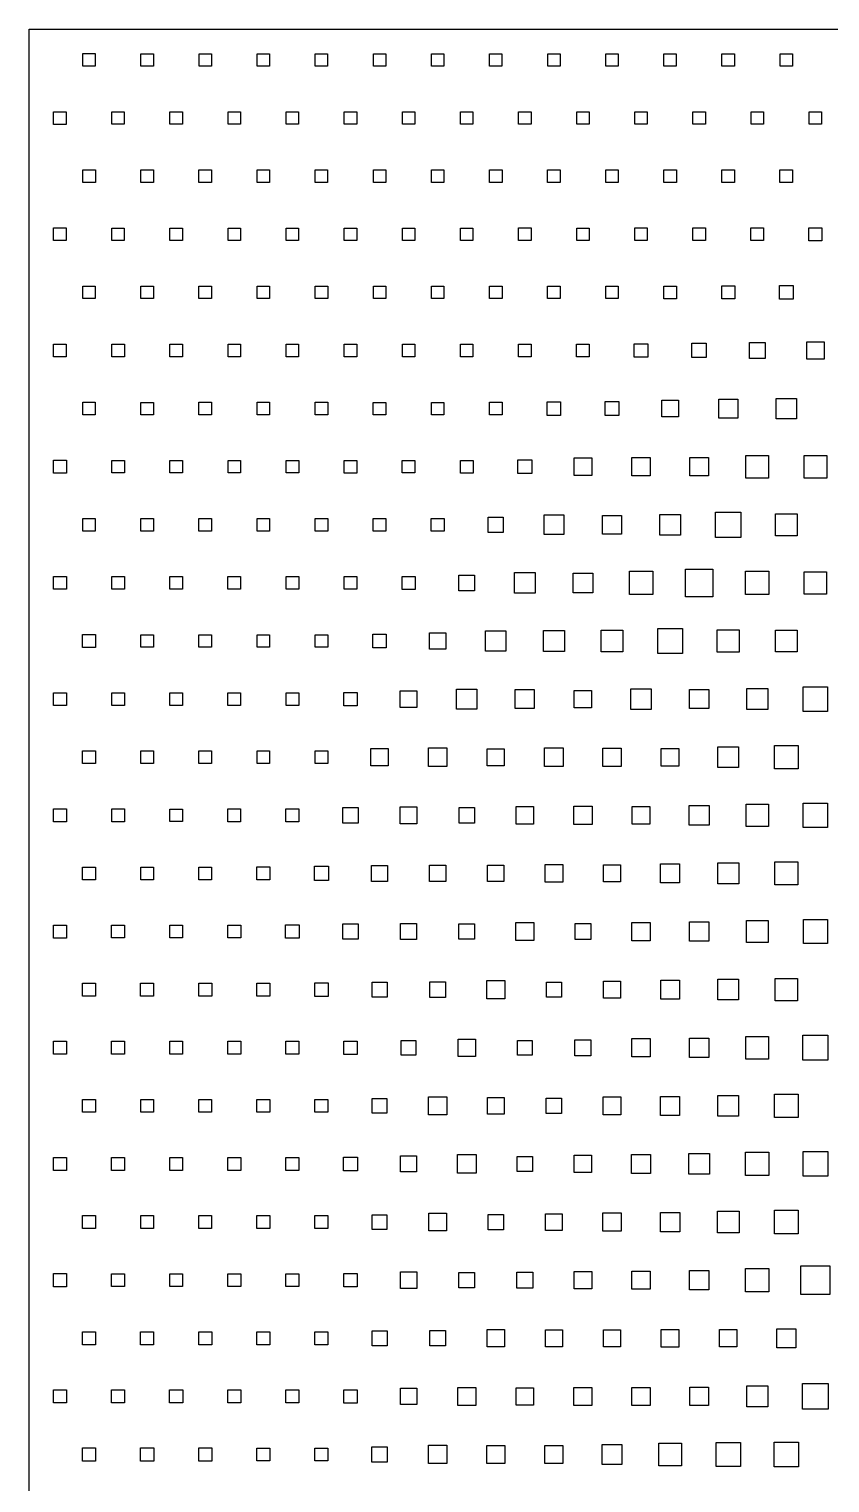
# Model space of a CAD drawing. Extents: x 0 to 454, y 0 to 640.
# Drawn here: x 0 to 176.4, y 319.7 to 640 of the extents above; entities that cross this region are included whole.
import ezdxf

# ---------------------------------------------------------------- set-up
doc = ezdxf.new("R2010")
doc.units = 0
doc.layers.get('0').update_dxf_attribs({"linetype": 'CONTINUOUS'})

msp = doc.modelspace()

# ---------------------------------------------------------------- linework, layer by layer
at = {"color": 7}
for points in [[(0, 640), (454.4, 640), (454.4, 0), (0, 0), (0, 640)], [(11.809621, 634.590379), (14.590379, 634.590379), (14.590379, 631.809621), (11.809621, 631.809621), (11.809621, 634.590379)], [(24.618536, 634.581464), (27.381464, 634.581464), (27.381464, 631.818536), (24.618536, 631.818536), (24.618536, 634.581464)], [(37.431477, 634.568523), (40.168523, 634.568523), (40.168523, 631.831477), (37.431477, 631.831477), (37.431477, 634.568523)], [(50.235503, 634.564497), (52.964497, 634.564497), (52.964497, 631.835503), (50.235503, 631.835503), (50.235503, 634.564497)], [(63.040105, 634.559895), (65.759895, 634.559895), (65.759895, 631.840105), (63.040105, 631.840105), (63.040105, 634.559895)], [(75.840105, 634.559895), (78.559895, 634.559895), (78.559895, 631.840105), (75.840105, 631.840105), (75.840105, 634.559895)], [(88.644562, 634.555438), (91.355438, 634.555438), (91.355438, 631.844562), (88.644562, 631.844562), (88.644562, 634.555438)], [(101.443556, 634.556444), (104.156444, 634.556444), (104.156444, 631.843556), (101.443556, 631.843556), (101.443556, 634.556444)], [(114.239529, 634.560471), (116.960471, 634.560471), (116.960471, 631.839529), (114.239529, 631.839529), (114.239529, 634.560471)], [(127.030902, 634.569098), (129.769098, 634.569098), (129.769098, 631.830902), (127.030902, 631.830902), (127.030902, 634.569098)], [(139.831477, 634.568523), (142.568523, 634.568523), (142.568523, 631.831477), (139.831477, 631.831477), (139.831477, 634.568523)], [(152.627451, 634.572549), (155.372549, 634.572549), (155.372549, 631.827451), (152.627451, 631.827451), (152.627451, 634.572549)], [(165.42285, 634.57715), (168.17715, 634.57715), (168.17715, 631.82285), (165.42285, 631.82285), (165.42285, 634.57715)], [(5.40258, 621.79742), (8.19742, 621.79742), (8.19742, 619.00258), (5.40258, 619.00258), (5.40258, 621.79742)], [(18.227518, 621.772482), (20.972482, 621.772482), (20.972482, 619.027518), (18.227518, 619.027518), (18.227518, 621.772482)], [(31.027384, 621.772616), (33.772616, 621.772616), (33.772616, 619.027384), (31.027384, 619.027384), (31.027384, 621.772616)], [(43.831765, 621.768235), (46.568235, 621.768235), (46.568235, 619.031765), (43.831765, 619.031765), (43.831765, 621.768235)], [(56.644706, 621.755294), (59.355294, 621.755294), (59.355294, 619.044706), (56.644706, 619.044706), (56.644706, 621.755294)], [(69.439853, 621.760147), (72.160147, 621.760147), (72.160147, 619.039853), (69.439853, 619.039853), (69.439853, 621.760147)], [(82.245919, 621.754081), (84.954081, 621.754081), (84.954081, 619.045919), (82.245919, 619.045919), (82.245919, 621.754081)], [(95.037561, 621.762439), (97.762439, 621.762439), (97.762439, 619.037561), (95.037561, 619.037561), (95.037561, 621.762439)], [(107.838235, 621.761765), (110.561765, 621.761765), (110.561765, 619.038235), (107.838235, 619.038235), (107.838235, 621.761765)], [(120.637696, 621.762304), (123.362304, 621.762304), (123.362304, 619.037696), (120.637696, 619.037696), (120.637696, 621.762304)], [(133.426642, 621.773358), (136.173358, 621.773358), (136.173358, 619.026642), (133.426642, 619.026642), (133.426642, 621.773358)], [(146.220509, 621.779491), (148.979491, 621.779491), (148.979491, 619.020509), (146.220509, 619.020509), (146.220509, 621.779491)], [(159.022598, 621.777402), (161.777402, 621.777402), (161.777402, 619.022598), (159.022598, 619.022598), (159.022598, 621.777402)], [(171.824418, 621.775582), (174.575582, 621.775582), (174.575582, 619.024418), (171.824418, 619.024418), (171.824418, 621.775582)], [(11.805141, 608.994859), (14.594859, 608.994859), (14.594859, 606.205141), (11.805141, 606.205141), (11.805141, 608.994859)], [(24.623002, 608.976998), (27.376998, 608.976998), (27.376998, 606.223002), (24.623002, 606.223002), (24.623002, 608.976998)], [(37.427451, 608.972549), (40.172549, 608.972549), (40.172549, 606.227451), (37.427451, 606.227451), (37.427451, 608.972549)], [(50.233382, 608.966618), (52.966618, 608.966618), (52.966618, 606.233382), (50.233382, 606.233382), (50.233382, 608.966618)], [(63.032843, 608.967157), (65.767157, 608.967157), (65.767157, 606.232843), (63.032843, 606.232843), (63.032843, 608.967157)], [(75.832843, 608.967157), (78.567157, 608.967157), (78.567157, 606.232843), (75.832843, 606.232843), (75.832843, 608.967157)], [(88.635539, 608.964461), (91.364461, 608.964461), (91.364461, 606.235539), (88.635539, 606.235539), (88.635539, 608.964461)], [(101.423137, 608.976863), (104.176863, 608.976863), (104.176863, 606.223137), (101.423137, 606.223137), (101.423137, 608.976863)], [(114.22799, 608.97201), (116.97201, 608.97201), (116.97201, 606.22799), (114.22799, 606.22799), (114.22799, 608.97201)], [(127.025294, 608.974706), (129.774706, 608.974706), (129.774706, 606.225294), (127.025294, 606.225294), (127.025294, 608.974706)], [(139.819363, 608.980637), (142.580637, 608.980637), (142.580637, 606.219363), (139.819363, 606.219363), (139.819363, 608.980637)], [(152.605882, 608.994118), (155.394118, 608.994118), (155.394118, 606.205882), (152.605882, 606.205882), (152.605882, 608.994118)], [(165.405411, 608.994589), (168.194589, 608.994589), (168.194589, 606.205411), (165.405411, 606.205411), (165.405411, 608.994589)], [(5.398468, 596.201532), (8.201532, 596.201532), (8.201532, 593.398468), (5.398468, 593.398468), (5.398468, 596.201532)], [(18.227451, 596.172549), (20.972549, 596.172549), (20.972549, 593.427451), (18.227451, 593.427451), (18.227451, 596.172549)], [(31.028462, 596.171538), (33.771538, 596.171538), (33.771538, 593.428462), (31.028462, 593.428462), (31.028462, 596.171538)], [(43.827451, 596.172549), (46.572549, 596.172549), (46.572549, 593.427451), (43.827451, 593.427451), (43.827451, 596.172549)], [(56.631495, 596.168505), (59.368505, 596.168505), (59.368505, 593.431495), (56.631495, 593.431495), (56.631495, 596.168505)], [(69.423879, 596.176121), (72.176121, 596.176121), (72.176121, 593.423879), (69.423879, 593.423879), (69.423879, 596.176121)], [(82.227451, 596.172549), (84.972549, 596.172549), (84.972549, 593.427451), (82.227451, 593.427451), (82.227451, 596.172549)], [(95.027249, 596.172751), (97.772751, 596.172751), (97.772751, 593.427249), (95.027249, 593.427249), (95.027249, 596.172751)], [(107.819902, 596.180098), (110.580098, 596.180098), (110.580098, 593.419902), (107.819902, 593.419902), (107.819902, 596.180098)], [(120.62152, 596.17848), (123.37848, 596.17848), (123.37848, 593.42152), (120.62152, 593.42152), (120.62152, 596.17848)], [(133.415049, 596.184951), (136.184951, 596.184951), (136.184951, 593.415049), (133.415049, 593.415049), (133.415049, 596.184951)], [(146.210196, 596.189804), (148.989804, 596.189804), (148.989804, 593.410196), (146.210196, 593.410196), (146.210196, 596.189804)], [(158.992604, 596.207396), (161.807396, 596.207396), (161.807396, 593.392604), (158.992604, 593.392604), (158.992604, 596.207396)], [(171.746636, 596.253364), (174.653364, 596.253364), (174.653364, 593.346636), (171.746636, 593.346636), (171.746636, 596.253364)], [(11.813431, 583.386569), (14.586569, 583.386569), (14.586569, 580.613431), (11.813431, 580.613431), (11.813431, 583.386569)], [(24.623137, 583.376863), (27.376863, 583.376863), (27.376863, 580.623137), (24.623137, 580.623137), (24.623137, 583.376863)], [(37.427451, 583.372549), (40.172549, 583.372549), (40.172549, 580.627451), (37.427451, 580.627451), (37.427451, 583.372549)], [(50.226373, 583.373627), (52.973627, 583.373627), (52.973627, 580.626373), (50.226373, 580.626373), (50.226373, 583.373627)], [(63.026979, 583.373021), (65.773021, 583.373021), (65.773021, 580.626979), (63.026979, 580.626979), (63.026979, 583.373021)], [(75.831225, 583.368775), (78.568775, 583.368775), (78.568775, 580.631225), (75.831225, 580.631225), (75.831225, 583.368775)], [(88.627518, 583.372482), (91.372482, 583.372482), (91.372482, 580.627518), (88.627518, 580.627518), (88.627518, 583.372482)], [(101.415116, 583.384884), (104.184884, 583.384884), (104.184884, 580.615116), (101.415116, 580.615116), (101.415116, 583.384884)], [(114.226912, 583.373088), (116.973088, 583.373088), (116.973088, 580.626912), (114.226912, 580.626912), (114.226912, 583.373088)], [(127.019363, 583.380637), (129.780637, 583.380637), (129.780637, 580.619363), (127.019363, 580.619363), (127.019363, 583.380637)], [(139.806422, 583.393578), (142.593578, 583.393578), (142.593578, 580.606422), (139.806422, 580.606422), (139.806422, 583.393578)], [(152.57144, 583.42856), (155.42856, 583.42856), (155.42856, 580.57144), (152.57144, 580.57144), (152.57144, 583.42856)], [(165.300938, 583.499063), (168.299063, 583.499063), (168.299063, 580.500937), (165.300938, 580.500937), (165.300938, 583.499063)], [(5.402108, 570.597892), (8.197892, 570.597892), (8.197892, 567.802108), (5.402108, 567.802108), (5.402108, 570.597892)], [(18.21451, 570.58549), (20.98549, 570.58549), (20.98549, 567.81451), (18.21451, 567.81451), (18.21451, 570.58549)], [(31.023744, 570.576256), (33.776256, 570.576256), (33.776256, 567.823744), (31.023744, 567.823744), (31.023744, 570.576256)], [(43.827451, 570.572549), (46.572549, 570.572549), (46.572549, 567.827451), (43.827451, 567.827451), (43.827451, 570.572549)], [(56.624216, 570.575784), (59.375784, 570.575784), (59.375784, 567.824216), (56.624216, 567.824216), (56.624216, 570.575784)], [(69.427451, 570.572549), (72.172549, 570.572549), (72.172549, 567.827451), (69.427451, 567.827451), (69.427451, 570.572549)], [(82.223676, 570.576324), (84.976324, 570.576324), (84.976324, 567.823676), (82.223676, 567.823676), (82.223676, 570.576324)], [(95.022598, 570.577402), (97.777402, 570.577402), (97.777402, 567.822598), (95.022598, 567.822598), (95.022598, 570.577402)], [(107.823676, 570.576324), (110.576324, 570.576324), (110.576324, 567.823676), (107.823676, 567.823676), (107.823676, 570.576324)], [(120.607702, 570.592298), (123.392298, 570.592298), (123.392298, 567.807702), (120.607702, 567.807702), (120.607702, 570.592298)], [(133.311115, 570.688885), (136.288885, 570.688885), (136.288885, 567.711115), (133.311115, 567.711115), (133.311115, 570.688885)], [(146.023021, 570.776979), (149.176979, 570.776979), (149.176979, 567.623021), (146.023021, 567.623021), (146.023021, 570.776979)], [(158.667996, 570.932004), (162.132004, 570.932004), (162.132004, 567.467996), (158.667996, 567.467996), (158.667996, 570.932004)], [(171.291201, 571.108799), (175.108799, 571.108799), (175.108799, 567.291201), (171.291201, 567.291201), (171.291201, 571.108799)], [(11.812353, 557.787647), (14.587647, 557.787647), (14.587647, 555.012353), (11.812353, 555.012353), (11.812353, 557.787647)], [(24.626912, 557.773088), (27.373088, 557.773088), (27.373088, 555.026912), (24.626912, 555.026912), (24.626912, 557.773088)], [(37.420441, 557.779559), (40.179559, 557.779559), (40.179559, 555.020441), (37.420441, 555.020441), (37.420441, 557.779559)], [(50.220643, 557.779357), (52.979357, 557.779357), (52.979357, 555.020643), (50.220643, 555.020643), (50.220643, 557.779357)], [(63.022598, 557.777402), (65.777402, 557.777402), (65.777402, 555.022598), (63.022598, 555.022598), (63.022598, 557.777402)], [(75.82799, 557.77201), (78.57201, 557.77201), (78.57201, 555.02799), (75.82799, 555.02799), (75.82799, 557.77201)], [(88.623676, 557.776324), (91.376324, 557.776324), (91.376324, 555.023676), (88.623676, 555.023676), (88.623676, 557.776324)], [(101.4197, 557.7803), (104.1803, 557.7803), (104.1803, 555.0197), (101.4197, 555.0197), (101.4197, 557.7803)], [(114.105925, 557.894075), (117.094075, 557.894075), (117.094075, 554.905925), (114.105925, 554.905925), (114.105925, 557.894075)], [(126.865012, 557.934988), (129.934988, 557.934988), (129.934988, 554.865012), (126.865012, 554.865012), (126.865012, 557.934988)], [(139.375453, 558.224547), (143.024547, 558.224547), (143.024547, 554.575453), (139.375453, 554.575453), (139.375453, 558.224547)], [(151.914203, 558.485797), (156.085797, 558.485797), (156.085797, 554.314203), (151.914203, 554.314203), (151.914203, 558.485797)], [(164.564234, 558.635766), (169.035766, 558.635766), (169.035766, 554.164234), (164.564234, 554.164234), (164.564234, 558.635766)], [(5.388088, 545.011912), (8.211912, 545.011912), (8.211912, 542.188088), (5.388088, 542.188088), (5.388088, 545.011912)], [(18.210196, 544.989804), (20.989804, 544.989804), (20.989804, 542.210196), (18.210196, 542.210196), (18.210196, 544.989804)], [(31.023676, 544.976324), (33.776324, 544.976324), (33.776324, 542.223676), (31.023676, 542.223676), (31.023676, 544.976324)], [(43.821991, 544.978009), (46.578009, 544.978009), (46.578009, 542.221991), (43.821991, 542.221991), (43.821991, 544.978009)], [(56.613971, 544.986029), (59.386029, 544.986029), (59.386029, 542.213971), (56.613971, 542.213971), (56.613971, 544.986029)], [(69.409657, 544.990343), (72.190343, 544.990343), (72.190343, 542.209657), (69.409657, 542.209657), (69.409657, 544.990343)], [(82.211544, 544.988456), (84.988456, 544.988456), (84.988456, 542.211544), (82.211544, 542.211544), (82.211544, 544.988456)], [(95.003186, 544.996814), (97.796814, 544.996814), (97.796814, 542.203186), (95.003186, 542.203186), (95.003186, 544.996814)], [(107.677482, 545.122518), (110.722518, 545.122518), (110.722518, 542.077482), (107.677482, 542.077482), (107.677482, 545.122518)], [(120.042469, 545.557531), (123.957531, 545.557531), (123.957531, 541.642469), (120.042469, 541.642469), (120.042469, 545.557531)], [(132.769271, 545.630729), (136.830729, 545.630729), (136.830729, 541.569271), (132.769271, 541.569271), (132.769271, 545.630729)], [(145.561924, 545.638076), (149.638076, 545.638076), (149.638076, 541.561924), (145.561924, 541.561924), (145.561924, 545.638076)], [(157.899007, 546.100993), (162.900993, 546.100993), (162.900993, 541.099007), (157.899007, 541.099007), (157.899007, 546.100993)], [(170.706422, 546.093578), (175.693578, 546.093578), (175.693578, 541.106422), (170.706422, 541.106422), (170.706422, 546.093578)], [(11.805815, 532.194185), (14.594185, 532.194185), (14.594185, 529.405815), (11.805815, 529.405815), (11.805815, 532.194185)], [(24.610803, 532.189197), (27.389197, 532.189197), (27.389197, 529.410803), (24.610803, 529.410803), (24.610803, 532.189197)], [(37.419969, 532.180031), (40.180031, 532.180031), (40.180031, 529.419969), (37.419969, 529.419969), (37.419969, 532.180031)], [(50.210735, 532.189265), (52.989265, 532.189265), (52.989265, 529.410735), (50.210735, 529.410735), (50.210735, 532.189265)], [(63.008039, 532.191961), (65.791961, 532.191961), (65.791961, 529.408039), (63.008039, 529.408039), (63.008039, 532.191961)], [(75.810735, 532.189265), (78.589265, 532.189265), (78.589265, 529.410735), (75.810735, 529.410735), (75.810735, 532.189265)], [(88.591054, 532.208946), (91.408946, 532.208946), (91.408946, 529.391054), (88.591054, 529.391054), (88.591054, 532.208946)], [(101.137286, 532.462714), (104.462714, 532.462714), (104.462714, 529.137286), (101.137286, 529.137286), (101.137286, 532.462714)], [(113.442016, 532.957984), (117.757984, 532.957984), (117.757984, 528.642016), (113.442016, 528.642016), (113.442016, 532.957984)], [(126.333952, 532.866048), (130.466048, 532.866048), (130.466048, 528.733952), (126.333952, 528.733952), (126.333952, 532.866048)], [(138.922445, 533.077555), (143.477555, 533.077555), (143.477555, 528.522445), (138.922445, 528.522445), (138.922445, 533.077555)], [(151.226299, 533.573701), (156.773701, 533.573701), (156.773701, 528.026299), (151.226299, 528.026299), (151.226299, 533.573701)], [(164.390202, 533.209798), (169.209798, 533.209798), (169.209798, 528.390202), (164.390202, 528.390202), (164.390202, 533.209798)], [(5.389234, 519.410766), (8.210766, 519.410766), (8.210766, 516.589234), (5.389234, 516.589234), (5.389234, 519.410766)], [(18.210803, 519.389197), (20.989197, 519.389197), (20.989197, 516.610803), (18.210803, 516.610803), (18.210803, 519.389197)], [(31.010803, 519.389197), (33.789197, 519.389197), (33.789197, 516.610803), (31.010803, 516.610803), (31.010803, 519.389197)], [(43.806624, 519.393376), (46.593376, 519.393376), (46.593376, 516.606624), (43.806624, 516.606624), (43.806624, 519.393376)], [(56.610196, 519.389804), (59.389804, 519.389804), (59.389804, 516.610196), (56.610196, 516.610196), (56.610196, 519.389804)], [(69.410196, 519.389804), (72.189804, 519.389804), (72.189804, 516.610196), (69.410196, 516.610196), (69.410196, 519.389804)], [(82.168272, 519.431728), (85.031728, 519.431728), (85.031728, 516.568272), (82.168272, 516.568272), (82.168272, 519.431728)], [(94.678309, 519.721691), (98.121691, 519.721691), (98.121691, 516.278309), (94.678309, 516.278309), (94.678309, 519.721691)], [(106.923119, 520.276881), (111.476881, 520.276881), (111.476881, 515.723119), (106.923119, 515.723119), (106.923119, 520.276881)], [(119.844038, 520.155962), (124.155962, 520.155962), (124.155962, 515.844038), (119.844038, 515.844038), (119.844038, 520.155962)], [(132.224596, 520.575404), (137.375404, 520.575404), (137.375404, 515.424596), (132.224596, 515.424596), (132.224596, 520.575404)], [(144.561746, 521.038254), (150.638254, 521.038254), (150.638254, 514.961746), (144.561746, 514.961746), (144.561746, 521.038254)], [(157.838683, 520.561317), (162.961317, 520.561317), (162.961317, 515.438683), (157.838683, 515.438683), (157.838683, 520.561317)], [(170.741471, 520.458529), (175.658529, 520.458529), (175.658529, 515.541471), (170.741471, 515.541471), (170.741471, 520.458529)], [(11.802108, 506.597892), (14.597892, 506.597892), (14.597892, 503.802108), (11.802108, 503.802108), (11.802108, 506.597892)], [(24.609118, 506.590882), (27.390882, 506.590882), (27.390882, 503.809118), (24.609118, 503.809118), (24.609118, 506.590882)], [(37.410196, 506.589804), (40.189804, 506.589804), (40.189804, 503.810196), (37.410196, 503.810196), (37.410196, 506.589804)], [(50.209657, 506.590343), (52.990343, 506.590343), (52.990343, 503.809657), (50.209657, 503.809657), (50.209657, 506.590343)], [(63.006893, 506.593107), (65.793107, 506.593107), (65.793107, 503.806893), (63.006893, 503.806893), (63.006893, 506.593107)], [(75.727292, 506.672708), (78.672708, 506.672708), (78.672708, 503.727292), (75.727292, 503.727292), (75.727292, 506.672708)], [(88.191225, 507.008775), (91.808775, 507.008775), (91.808775, 503.391225), (88.191225, 503.391225), (88.191225, 507.008775)], [(100.566661, 507.433339), (105.033339, 507.433339), (105.033339, 502.966661), (100.566661, 502.966661), (100.566661, 507.433339)], [(113.292923, 507.507077), (117.907077, 507.507077), (117.907077, 502.892923), (113.292923, 502.892923), (113.292923, 507.507077)], [(125.994786, 507.605214), (130.805214, 507.605214), (130.805214, 502.794786), (125.994786, 502.794786), (125.994786, 507.605214)], [(138.463842, 507.936158), (143.936158, 507.936158), (143.936158, 502.463842), (138.463842, 502.463842), (138.463842, 507.936158)], [(151.555153, 507.644847), (156.444847, 507.644847), (156.444847, 502.755153), (151.555153, 502.755153), (151.555153, 507.644847)], [(164.411097, 507.588903), (169.188903, 507.588903), (169.188903, 502.811097), (164.411097, 502.811097), (164.411097, 507.588903)], [(5.38364, 493.81636), (8.21636, 493.81636), (8.21636, 490.98364), (5.38364, 490.98364), (5.38364, 493.81636)], [(18.198333, 493.801667), (21.001667, 493.801667), (21.001667, 490.998333), (18.198333, 490.998333), (18.198333, 493.801667)], [(31.010196, 493.789804), (33.789804, 493.789804), (33.789804, 491.010196), (31.010196, 491.010196), (31.010196, 493.789804)], [(43.810196, 493.789804), (46.589804, 493.789804), (46.589804, 491.010196), (43.810196, 491.010196), (43.810196, 493.789804)], [(56.610196, 493.789804), (59.389804, 493.789804), (59.389804, 491.010196), (56.610196, 491.010196), (56.610196, 493.789804)], [(69.326685, 493.873315), (72.273315, 493.873315), (72.273315, 490.926685), (69.326685, 490.926685), (69.326685, 493.873315)], [(81.758333, 494.241667), (85.441667, 494.241667), (85.441667, 490.558333), (81.758333, 490.558333), (81.758333, 494.241667)], [(94.179669, 494.620331), (98.620331, 494.620331), (98.620331, 490.179669), (94.179669, 490.179669), (94.179669, 494.620331)], [(107.107328, 494.492672), (111.292672, 494.492672), (111.292672, 490.307328), (107.107328, 490.307328), (107.107328, 494.492672)], [(120.093223, 494.306777), (123.906777, 494.306777), (123.906777, 490.493223), (120.093223, 490.493223), (120.093223, 494.306777)], [(132.544755, 494.655245), (137.055245, 494.655245), (137.055245, 490.144755), (132.544755, 490.144755), (132.544755, 494.655245)], [(145.497488, 494.502512), (149.702512, 494.502512), (149.702512, 490.297488), (145.497488, 490.297488), (145.497488, 494.502512)], [(158.075466, 494.724534), (162.724534, 494.724534), (162.724534, 490.075466), (158.075466, 490.075466), (158.075466, 494.724534)], [(170.49606, 495.10394), (175.90394, 495.10394), (175.90394, 489.69606), (170.49606, 489.69606), (170.49606, 495.10394)], [(11.792941, 481.007059), (14.607059, 481.007059), (14.607059, 478.192941), (11.792941, 478.192941), (11.792941, 481.007059)], [(24.606422, 480.993578), (27.393578, 480.993578), (27.393578, 478.206422), (24.606422, 478.206422), (24.606422, 480.993578)], [(37.410196, 480.989804), (40.189804, 480.989804), (40.189804, 478.210196), (37.410196, 478.210196), (37.410196, 480.989804)], [(50.209657, 480.990343), (52.990343, 480.990343), (52.990343, 478.209657), (50.209657, 478.209657), (50.209657, 480.990343)], [(62.989706, 481.010294), (65.810294, 481.010294), (65.810294, 478.189706), (62.989706, 478.189706), (62.989706, 481.010294)], [(75.29848, 481.50152), (79.10152, 481.50152), (79.10152, 477.69848), (75.29848, 477.69848), (75.29848, 481.50152)], [(87.956801, 481.643199), (92.043199, 481.643199), (92.043199, 477.556801), (87.956801, 477.556801), (87.956801, 481.643199)], [(100.936765, 481.463235), (104.663235, 481.463235), (104.663235, 477.736765), (100.936765, 477.736765), (100.936765, 481.463235)], [(113.563272, 481.636728), (117.636728, 481.636728), (117.636728, 477.563272), (113.563272, 477.563272), (113.563272, 481.636728)], [(126.38511, 481.61489), (130.41489, 481.61489), (130.41489, 477.58511), (126.38511, 477.58511), (126.38511, 481.61489)], [(139.243076, 481.556924), (143.156924, 481.556924), (143.156924, 477.643076), (139.243076, 477.643076), (139.243076, 481.556924)], [(151.707347, 481.892653), (156.292653, 481.892653), (156.292653, 477.307347), (151.707347, 477.307347), (151.707347, 481.892653)], [(164.218462, 482.181538), (169.381538, 482.181538), (169.381538, 477.018462), (164.218462, 477.018462), (164.218462, 482.181538)], [(5.376428, 468.223572), (8.223572, 468.223572), (8.223572, 465.376428), (5.376428, 465.376428), (5.376428, 468.223572)], [(18.193413, 468.206587), (21.006587, 468.206587), (21.006587, 465.393413), (18.193413, 465.393413), (18.193413, 468.206587)], [(31.009657, 468.190343), (33.790343, 468.190343), (33.790343, 465.409657), (31.009657, 465.409657), (31.009657, 468.190343)], [(43.798873, 468.201127), (46.601127, 468.201127), (46.601127, 465.398873), (43.798873, 465.398873), (43.798873, 468.201127)], [(56.584246, 468.215754), (59.415754, 468.215754), (59.415754, 465.384246), (56.584246, 465.384246), (56.584246, 468.215754)], [(69.104596, 468.495404), (72.495404, 468.495404), (72.495404, 465.104596), (69.104596, 465.104596), (69.104596, 468.495404)], [(81.750852, 468.649148), (85.449148, 468.649148), (85.449148, 464.950852), (81.750852, 464.950852), (81.750852, 468.649148)], [(94.706415, 468.493585), (98.093585, 468.493585), (98.093585, 465.106415), (94.706415, 465.106415), (94.706415, 468.493585)], [(107.272531, 468.727469), (111.127469, 468.727469), (111.127469, 464.872531), (107.272531, 464.872531), (107.272531, 468.727469)], [(119.996501, 468.803499), (124.003499, 468.803499), (124.003499, 464.796501), (119.996501, 464.796501), (119.996501, 468.803499)], [(132.866667, 468.733333), (136.733333, 468.733333), (136.733333, 464.866667), (132.866667, 464.866667), (132.866667, 468.733333)], [(145.420717, 468.979283), (149.779283, 468.979283), (149.779283, 464.620717), (145.420717, 464.620717), (145.420717, 468.979283)], [(157.941538, 469.258462), (162.858462, 469.258462), (162.858462, 464.341538), (157.941538, 464.341538), (157.941538, 469.258462)], [(170.518438, 469.481562), (175.881563, 469.481562), (175.881563, 464.118437), (170.518438, 464.118437), (170.518438, 469.481562)], [(11.78492, 455.41508), (14.61508, 455.41508), (14.61508, 452.58492), (11.78492, 452.58492), (11.78492, 455.41508)], [(24.59402, 455.40598), (27.40598, 455.40598), (27.40598, 452.59402), (24.59402, 452.59402), (24.59402, 455.40598)], [(37.389706, 455.410294), (40.210294, 455.410294), (40.210294, 452.589706), (37.389706, 452.589706), (37.389706, 455.410294)], [(50.162138, 455.437862), (53.037862, 455.437862), (53.037862, 452.562138), (50.162138, 452.562138), (50.162138, 455.437862)], [(62.835692, 455.564308), (65.964308, 455.564308), (65.964308, 452.435692), (62.835692, 452.435692), (62.835692, 455.564308)], [(75.422163, 455.777837), (78.977837, 455.777837), (78.977837, 452.222163), (75.422163, 452.222163), (75.422163, 455.777837)], [(88.186103, 455.813897), (91.813897, 455.813897), (91.813897, 452.186103), (88.186103, 452.186103), (88.186103, 455.813897)], [(100.992304, 455.807696), (104.607696, 455.807696), (104.607696, 452.192304), (100.992304, 452.192304), (100.992304, 455.807696)], [(113.660466, 455.939534), (117.539534, 455.939534), (117.539534, 452.060466), (113.660466, 452.060466), (113.660466, 455.939534)], [(126.517218, 455.882782), (130.282782, 455.882782), (130.282782, 452.117218), (126.517218, 452.117218), (126.517218, 455.882782)], [(139.115214, 456.084786), (143.284786, 456.084786), (143.284786, 451.915214), (139.115214, 451.915214), (139.115214, 456.084786)], [(151.695484, 456.304516), (156.304516, 456.304516), (156.304516, 451.695484), (151.695484, 451.695484), (151.695484, 456.304516)], [(164.272249, 456.527751), (169.327751, 456.527751), (169.327751, 451.472249), (164.272249, 451.472249), (164.272249, 456.527751)], [(5.366587, 442.633413), (8.233413, 442.633413), (8.233413, 439.766587), (5.366587, 439.766587), (5.366587, 442.633413)], [(18.185931, 442.614069), (21.014069, 442.614069), (21.014069, 439.785931), (18.185931, 439.785931), (18.185931, 442.614069)], [(30.980067, 442.619933), (33.819933, 442.619933), (33.819933, 439.780067), (30.980067, 439.780067), (30.980067, 442.619933)], [(43.791324, 442.608676), (46.608676, 442.608676), (46.608676, 439.791324), (43.791324, 439.791324), (43.791324, 442.608676)], [(56.517384, 442.682616), (59.482616, 442.682616), (59.482616, 439.717384), (56.517384, 439.717384), (56.517384, 442.682616)], [(69.136207, 442.863793), (72.463793, 442.863793), (72.463793, 439.536207), (69.136207, 439.536207), (69.136207, 442.863793)], [(81.825331, 442.974669), (85.374669, 442.974669), (85.374669, 439.425331), (81.825331, 439.425331), (81.825331, 442.974669)], [(94.690306, 442.909694), (98.109694, 442.909694), (98.109694, 439.490306), (94.690306, 439.490306), (94.690306, 442.909694)], [(107.204118, 443.195882), (111.195882, 443.195882), (111.195882, 439.204118), (107.204118, 439.204118), (107.204118, 443.195882)], [(120.257549, 442.942451), (123.742451, 442.942451), (123.742451, 439.457549), (120.257549, 439.457549), (120.257549, 442.942451)], [(132.774326, 443.225674), (136.825674, 443.225674), (136.825674, 439.174326), (132.774326, 439.174326), (132.774326, 443.225674)], [(145.47693, 443.32307), (149.72307, 443.32307), (149.72307, 439.07693), (145.47693, 439.07693), (145.47693, 443.32307)], [(158.001728, 443.598272), (162.798272, 443.598272), (162.798272, 438.801728), (158.001728, 438.801728), (158.001728, 443.598272)], [(170.563327, 443.836673), (175.836673, 443.836673), (175.836673, 438.563327), (170.563327, 438.563327), (170.563327, 443.836673)], [(11.774338, 429.825662), (14.625662, 429.825662), (14.625662, 426.974338), (11.774338, 426.974338), (11.774338, 429.825662)], [(24.576023, 429.823977), (27.423977, 429.823977), (27.423977, 426.976023), (24.576023, 426.976023), (24.576023, 429.823977)], [(37.380202, 429.819798), (40.219798, 429.819798), (40.219798, 426.980202), (37.380202, 426.980202), (37.380202, 429.819798)], [(50.192941, 429.807059), (53.007059, 429.807059), (53.007059, 426.992941), (50.192941, 426.992941), (50.192941, 429.807059)], [(62.922911, 429.877089), (65.877089, 429.877089), (65.877089, 426.922911), (62.922911, 426.922911), (62.922911, 429.877089)], [(75.554338, 430.045662), (78.845662, 430.045662), (78.845662, 426.754338), (75.554338, 426.754338), (75.554338, 430.045662)], [(88.305202, 430.094798), (91.694798, 430.094798), (91.694798, 426.705202), (88.305202, 426.705202), (88.305202, 430.094798)], [(100.797782, 430.402218), (104.802218, 430.402218), (104.802218, 426.397782), (100.797782, 426.397782), (100.797782, 430.402218)], [(113.952047, 430.047953), (117.247953, 430.047953), (117.247953, 426.752047), (113.952047, 426.752047), (113.952047, 430.047953)], [(126.518297, 430.281703), (130.281703, 430.281703), (130.281703, 426.518297), (126.518297, 426.518297), (126.518297, 430.281703)], [(139.135098, 430.464902), (143.264902, 430.464902), (143.264902, 426.335098), (139.135098, 426.335098), (139.135098, 430.464902)], [(151.71894, 430.68106), (156.28106, 430.68106), (156.28106, 426.11894), (151.71894, 426.11894), (151.71894, 430.68106)], [(164.311477, 430.888523), (169.288523, 430.888523), (169.288523, 425.911477), (164.311477, 425.911477), (164.311477, 430.888523)], [(5.366587, 417.033413), (8.233413, 417.033413), (8.233413, 414.166587), (5.366587, 414.166587), (5.366587, 417.033413)], [(18.177304, 417.022696), (21.022696, 417.022696), (21.022696, 414.177304), (18.177304, 414.177304), (18.177304, 417.022696)], [(30.974608, 417.025392), (33.825392, 417.025392), (33.825392, 414.174608), (30.974608, 414.174608), (30.974608, 417.025392)], [(43.780539, 417.019461), (46.619461, 417.019461), (46.619461, 414.180539), (43.780539, 414.180539), (43.780539, 417.019461)], [(56.585055, 417.014945), (59.414945, 417.014945), (59.414945, 414.185055), (56.585055, 414.185055), (56.585055, 417.014945)], [(69.323315, 417.076685), (72.276685, 417.076685), (72.276685, 414.123315), (69.323315, 414.123315), (69.323315, 417.076685)], [(81.972672, 417.227328), (85.227328, 417.227328), (85.227328, 413.972672), (81.972672, 413.972672), (81.972672, 417.227328)], [(94.483585, 417.516415), (98.316415, 417.516415), (98.316415, 413.683585), (94.483585, 413.683585), (94.483585, 417.516415)], [(107.595453, 417.204547), (110.804547, 417.204547), (110.804547, 413.995453), (107.595453, 413.995453), (107.595453, 417.204547)], [(120.25155, 417.34845), (123.74845, 417.34845), (123.74845, 413.85155), (120.25155, 413.85155), (120.25155, 417.34845)], [(132.780325, 417.619675), (136.819675, 417.619675), (136.819675, 413.580325), (132.780325, 413.580325), (132.780325, 417.619675)], [(145.480502, 417.719498), (149.719498, 417.719498), (149.719498, 413.480502), (145.480502, 413.480502), (145.480502, 417.719498)], [(157.899749, 418.100251), (162.900251, 418.100251), (162.900251, 413.099749), (157.899749, 413.099749), (157.899749, 418.100251)], [(170.462224, 418.337776), (175.937776, 418.337776), (175.937776, 412.862224), (170.462224, 412.862224), (170.462224, 418.337776)], [(11.779461, 404.220539), (14.620539, 404.220539), (14.620539, 401.379461), (11.779461, 401.379461), (11.779461, 404.220539)], [(24.587549, 404.212451), (27.412451, 404.212451), (27.412451, 401.387549), (24.587549, 401.387549), (24.587549, 404.212451)], [(37.387549, 404.212451), (40.212451, 404.212451), (40.212451, 401.387549), (37.387549, 401.387549), (37.387549, 404.212451)], [(50.18, 404.22), (53.02, 404.22), (53.02, 401.38), (50.18, 401.38), (50.18, 404.22)], [(62.979528, 404.220472), (65.820472, 404.220472), (65.820472, 401.379528), (62.979528, 401.379528), (62.979528, 404.220472)], [(75.593027, 404.406973), (78.806973, 404.406973), (78.806973, 401.193027), (75.593027, 401.193027), (75.593027, 404.406973)], [(88.003578, 404.796422), (91.996422, 404.796422), (91.996422, 400.803578), (88.003578, 400.803578), (88.003578, 404.796422)], [(100.979228, 404.620772), (104.620772, 404.620772), (104.620772, 400.979228), (100.979228, 400.979228), (100.979228, 404.620772)], [(113.908033, 404.491967), (117.291967, 404.491967), (117.291967, 401.108033), (113.908033, 401.108033), (113.908033, 404.491967)], [(126.427439, 404.772561), (130.372561, 404.772561), (130.372561, 400.827439), (126.427439, 400.827439), (126.427439, 404.772561)], [(139.110227, 404.889773), (143.289773, 404.889773), (143.289773, 400.710227), (139.110227, 400.710227), (139.110227, 404.889773)], [(151.750551, 405.049449), (156.249449, 405.049449), (156.249449, 400.550551), (151.750551, 400.550551), (151.750551, 405.049449)], [(164.198511, 405.401489), (169.401489, 405.401489), (169.401489, 400.198511), (164.198511, 400.198511), (164.198511, 405.401489)], [(5.359577, 391.440423), (8.240423, 391.440423), (8.240423, 388.559577), (5.359577, 388.559577), (5.359577, 391.440423)], [(18.184853, 391.415147), (21.015147, 391.415147), (21.015147, 388.584853), (18.184853, 388.584853), (18.184853, 391.415147)], [(30.988627, 391.411373), (33.811373, 391.411373), (33.811373, 388.588627), (30.988627, 388.588627), (30.988627, 391.411373)], [(43.783775, 391.416225), (46.616225, 391.416225), (46.616225, 388.583775), (43.783775, 388.583775), (43.783775, 391.416225)], [(56.584853, 391.415147), (59.415147, 391.415147), (59.415147, 388.584853), (56.584853, 388.584853), (56.584853, 391.415147)], [(69.27337, 391.52663), (72.32663, 391.52663), (72.32663, 388.47337), (69.27337, 388.47337), (69.27337, 391.52663)], [(81.833689, 391.766311), (85.366311, 391.766311), (85.366311, 388.233689), (81.833689, 388.233689), (81.833689, 391.766311)], [(94.350196, 392.049804), (98.449804, 392.049804), (98.449804, 387.950196), (94.350196, 387.950196), (94.350196, 392.049804)], [(107.543082, 391.656918), (110.856918, 391.656918), (110.856918, 388.343082), (107.543082, 388.343082), (107.543082, 391.656918)], [(120.090797, 391.909203), (123.909203, 391.909203), (123.909203, 388.090797), (120.090797, 388.090797), (120.090797, 391.909203)], [(132.703824, 392.096176), (136.896176, 392.096176), (136.896176, 387.903824), (132.703824, 387.903824), (132.703824, 392.096176)], [(145.323658, 392.276342), (149.876342, 392.276342), (149.876342, 387.723658), (145.323658, 387.723658), (145.323658, 392.276342)], [(157.829583, 392.570417), (162.970417, 392.570417), (162.970417, 387.429583), (157.829583, 387.429583), (157.829583, 392.570417)], [(170.488241, 392.711759), (175.911759, 392.711759), (175.911759, 387.288241), (170.488241, 387.288241), (170.488241, 392.711759)], [(11.78, 378.62), (14.62, 378.62), (14.62, 375.78), (11.78, 375.78), (11.78, 378.62)], [(24.589167, 378.610833), (27.410833, 378.610833), (27.410833, 375.789167), (24.589167, 375.789167), (24.589167, 378.610833)], [(37.386201, 378.613799), (40.213799, 378.613799), (40.213799, 375.786201), (37.386201, 375.786201), (37.386201, 378.613799)], [(50.176697, 378.623303), (53.023303, 378.623303), (53.023303, 375.776697), (50.176697, 375.776697), (50.176697, 378.623303)], [(62.975686, 378.624314), (65.824314, 378.624314), (65.824314, 375.775686), (62.975686, 375.775686), (62.975686, 378.624314)], [(75.597678, 378.802322), (78.802322, 378.802322), (78.802322, 375.597678), (75.597678, 375.597678), (75.597678, 378.802322)], [(88.056219, 379.143781), (91.943781, 379.143781), (91.943781, 375.256219), (88.056219, 375.256219), (88.056219, 379.143781)], [(101.098664, 378.901336), (104.501336, 378.901336), (104.501336, 375.498664), (101.098664, 375.498664), (101.098664, 378.901336)], [(113.755705, 379.044295), (117.444295, 379.044295), (117.444295, 375.355705), (113.755705, 375.355705), (113.755705, 379.044295)], [(126.361048, 379.238952), (130.438952, 379.238952), (130.438952, 375.161048), (126.361048, 375.161048), (126.361048, 379.238952)], [(139.083333, 379.316667), (143.316667, 379.316667), (143.316667, 375.083333), (139.083333, 375.083333), (139.083333, 379.316667)], [(151.608738, 379.591262), (156.391262, 379.591262), (156.391262, 374.808738), (151.608738, 374.808738), (151.608738, 379.591262)], [(164.214688, 379.785312), (169.385313, 379.785312), (169.385313, 374.614688), (164.214688, 374.614688), (164.214688, 379.785312)], [(5.35951, 365.84049), (8.24049, 365.84049), (8.24049, 362.95951), (5.35951, 362.95951), (5.35951, 365.84049)], [(18.175686, 365.824314), (21.024314, 365.824314), (21.024314, 362.975686), (18.175686, 362.975686), (18.175686, 365.824314)], [(30.976225, 365.823775), (33.823775, 365.823775), (33.823775, 362.976225), (30.976225, 362.976225), (30.976225, 365.823775)], [(43.77454, 365.82546), (46.62546, 365.82546), (46.62546, 362.97454), (43.77454, 362.97454), (43.77454, 365.82546)], [(56.575686, 365.824314), (59.424314, 365.824314), (59.424314, 362.975686), (56.575686, 362.975686), (56.575686, 365.824314)], [(69.330594, 365.869406), (72.269406, 365.869406), (72.269406, 362.930594), (69.330594, 362.930594), (69.330594, 365.869406)], [(81.795337, 366.204663), (85.404663, 366.204663), (85.404663, 362.595337), (81.795337, 362.595337), (81.795337, 366.204663)], [(94.694418, 366.105582), (98.105582, 366.105582), (98.105582, 362.694418), (94.694418, 362.694418), (94.694418, 366.105582)], [(107.416771, 366.183229), (110.983229, 366.183229), (110.983229, 362.616771), (107.416771, 362.616771), (107.416771, 366.183229)], [(120.067475, 366.332525), (123.932525, 366.332525), (123.932525, 362.467475), (120.067475, 362.467475), (120.067475, 366.332525)], [(132.790839, 366.409161), (136.809161, 366.409161), (136.809161, 362.390839), (132.790839, 362.390839), (132.790839, 366.409161)], [(145.495466, 366.504534), (149.704534, 366.504534), (149.704534, 362.295466), (145.495466, 362.295466), (145.495466, 366.504534)], [(157.819877, 366.980123), (162.980123, 366.980123), (162.980123, 361.819877), (157.819877, 361.819877), (157.819877, 366.980123)], [(170.030717, 367.569283), (176.369283, 367.569283), (176.369283, 361.230717), (170.030717, 361.230717), (170.030717, 367.569283)], [(11.771575, 353.028425), (14.628425, 353.028425), (14.628425, 350.171575), (11.771575, 350.171575), (11.771575, 353.028425)], [(24.576225, 353.023775), (27.423775, 353.023775), (27.423775, 350.176225), (24.576225, 350.176225), (24.576225, 353.023775)], [(37.375686, 353.024314), (40.224314, 353.024314), (40.224314, 350.175686), (37.375686, 350.175686), (37.375686, 353.024314)], [(50.171373, 353.028627), (53.028627, 353.028627), (53.028627, 350.171373), (50.171373, 350.171373), (50.171373, 353.028627)], [(62.975686, 353.024314), (65.824314, 353.024314), (65.824314, 350.175686), (62.975686, 350.175686), (62.975686, 353.024314)], [(75.545172, 353.254828), (78.854828, 353.254828), (78.854828, 349.945172), (75.545172, 349.945172), (75.545172, 353.254828)], [(88.300214, 353.299786), (91.699786, 353.299786), (91.699786, 349.900214), (88.300214, 349.900214), (88.300214, 353.299786)], [(100.892886, 353.507114), (104.707114, 353.507114), (104.707114, 349.692886), (100.892886, 349.692886), (100.892886, 353.507114)], [(113.728474, 353.471526), (117.471526, 353.471526), (117.471526, 349.728474), (113.728474, 349.728474), (113.728474, 353.471526)], [(126.503805, 353.496195), (130.296195, 353.496195), (130.296195, 349.703805), (126.503805, 349.703805), (126.503805, 353.496195)], [(139.268352, 353.531648), (143.131648, 353.531648), (143.131648, 349.668352), (139.268352, 349.668352), (139.268352, 353.531648)], [(152.083382, 353.516618), (155.916618, 353.516618), (155.916618, 349.683382), (152.083382, 349.683382), (152.083382, 353.516618)], [(164.725999, 353.674001), (168.874001, 353.674001), (168.874001, 349.525999), (164.725999, 349.525999), (164.725999, 353.674001)], [(5.350882, 340.249118), (8.249118, 340.249118), (8.249118, 337.350882), (5.350882, 337.350882), (5.350882, 340.249118)], [(18.16079, 340.23921), (21.03921, 340.23921), (21.03921, 337.36079), (18.16079, 337.36079), (18.16079, 340.23921)], [(30.95951, 340.24049), (33.84049, 340.24049), (33.84049, 337.35951), (30.95951, 337.35951), (30.95951, 340.24049)], [(43.775686, 340.224314), (46.624314, 340.224314), (46.624314, 337.375686), (43.775686, 337.375686), (43.775686, 340.224314)], [(56.575686, 340.224314), (59.424314, 340.224314), (59.424314, 337.375686), (56.575686, 337.375686), (56.575686, 340.224314)], [(69.323922, 340.276078), (72.276078, 340.276078), (72.276078, 337.323922), (69.323922, 337.323922), (69.323922, 340.276078)], [(81.796752, 340.603248), (85.403248, 340.603248), (85.403248, 336.996752), (81.796752, 336.996752), (81.796752, 340.603248)], [(94.413621, 340.786379), (98.386379, 340.786379), (98.386379, 336.813621), (94.413621, 336.813621), (94.413621, 340.786379)], [(107.295515, 340.704485), (111.104485, 340.704485), (111.104485, 336.895515), (107.295515, 336.895515), (107.295515, 340.704485)], [(120.012745, 340.787255), (123.987255, 340.787255), (123.987255, 336.812745), (120.012745, 336.812745), (120.012745, 340.787255)], [(132.807757, 340.792243), (136.792243, 340.792243), (136.792243, 336.807757), (132.807757, 336.807757), (132.807757, 340.792243)], [(145.566238, 340.833762), (149.633762, 340.833762), (149.633762, 336.766238), (145.566238, 336.766238), (145.566238, 340.833762)], [(158.101618, 341.098382), (162.698382, 341.098382), (162.698382, 336.501618), (158.101618, 336.501618), (158.101618, 341.098382)], [(170.396103, 341.603897), (176.003897, 341.603897), (176.003897, 335.996103), (170.396103, 335.996103), (170.396103, 341.603897)], [(11.749063, 327.450938), (14.650938, 327.450938), (14.650938, 324.549062), (11.749063, 324.549062), (11.749063, 327.450938)], [(24.55405, 327.44595), (27.44595, 327.44595), (27.44595, 324.55405), (24.55405, 324.55405), (24.55405, 327.44595)], [(37.36652, 327.43348), (40.23348, 327.43348), (40.23348, 324.56652), (37.36652, 324.56652), (37.36652, 327.43348)], [(50.176225, 327.423775), (53.023775, 327.423775), (53.023775, 324.576225), (50.176225, 324.576225), (50.176225, 327.423775)], [(62.975147, 327.424853), (65.824853, 327.424853), (65.824853, 324.575147), (62.975147, 324.575147), (62.975147, 327.424853)], [(75.500821, 327.699179), (78.899179, 327.699179), (78.899179, 324.300821), (75.500821, 324.300821), (75.500821, 327.699179)], [(87.980257, 328.019743), (92.019743, 328.019743), (92.019743, 323.980257), (87.980257, 323.980257), (87.980257, 328.019743)], [(100.827574, 327.972426), (104.772426, 327.972426), (104.772426, 324.027574), (100.827574, 324.027574), (100.827574, 327.972426)], [(113.631348, 327.968652), (117.568652, 327.968652), (117.568652, 324.031348), (113.631348, 324.031348), (113.631348, 327.968652)], [(126.221661, 328.178339), (130.578339, 328.178339), (130.578339, 323.821661), (126.221661, 323.821661), (126.221661, 328.178339)], [(138.698131, 328.501869), (143.701869, 328.501869), (143.701869, 323.498131), (138.698131, 323.498131), (138.698131, 328.501869)], [(151.32383, 328.67617), (156.67617, 328.67617), (156.67617, 323.32383), (151.32383, 323.32383), (151.32383, 328.67617)], [(164.099228, 328.700772), (169.500772, 328.700772), (169.500772, 323.299228), (164.099228, 323.299228), (164.099228, 328.700772)]]:
    msp.add_lwpolyline(points, dxfattribs=at)

doc.saveas('drawing.dxf')
